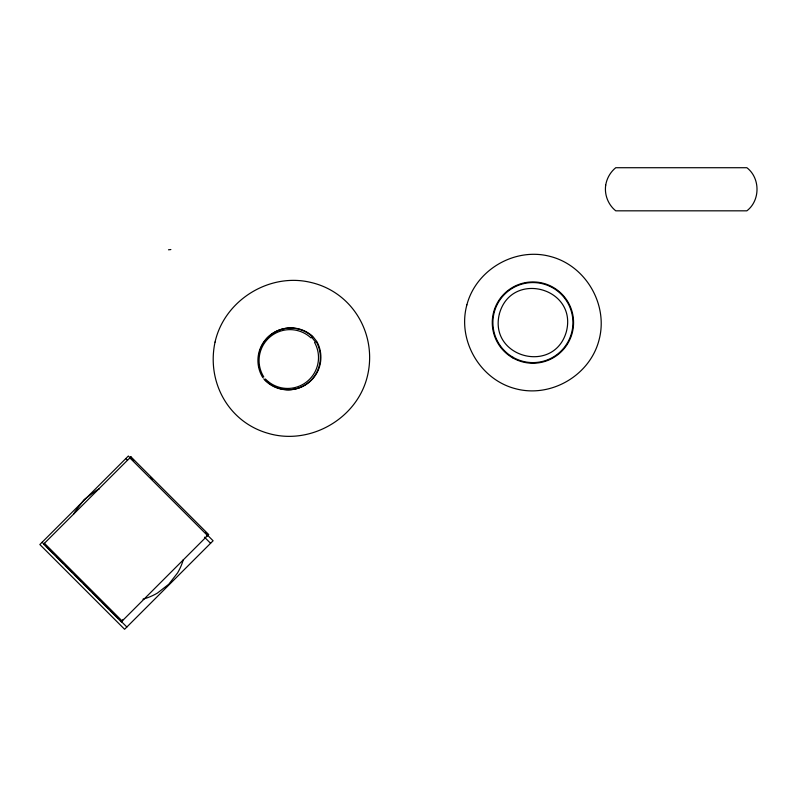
<?xml version="1.0" encoding="UTF-8"?>
<svg xmlns="http://www.w3.org/2000/svg" width="797" height="797" viewBox="0 0 797 797"><rect width="100%" height="100%" fill="white"/><g stroke="black" fill="none" stroke-linecap="round" stroke-linejoin="round"><path stroke-width="1.2" d="M130.927 456.801L43.586 544.142L121.293 621.869L208.645 534.518L130.917 456.811A33.703 6.685 -59.9 0 0 129.881 458.634M168.496 249.79L170.867 249.551M130.529 457.199L134.016 460.696M150.613 477.283L152.357 479.037M205.616 532.296L208.236 534.917M130.1 457.777L128.347 456.033L39.85 544.53L124.601 629.281L213.098 540.774L207.858 535.534M129.851 457.877L207.569 535.594M125.836 458.544L127.58 460.297M204.47 537.178L210.587 543.295M44.443 543.285L122.15 621.002M42.111 542.269L43.865 544.012M47.352 547.509L53.379 553.566M56.966 557.123L62.983 563.17M65.703 565.86L71.71 571.897M75.316 575.464L81.324 581.501M84.054 584.201L90.051 590.238M92.791 592.938L99.655 599.842M102.395 602.552L108.392 608.569M111.132 611.289L117.996 618.183M120.745 620.903L126.862 627.02M311.727 337.251L315.473 342.033M263.787 378.804L264.654 379.97A32.428 32.418 76.2 0 0 316.279 341.664M314.586 342.491A30.894 30.884 76.2 0 1 265.391 378.993M272.863 385.698A32.428 32.418 76.2 0 0 316.817 341.534L312.952 336.593A32.428 32.418 76.2 0 0 262.223 345.141M271.827 385.1A32.428 32.418 76.2 0 1 265.192 379.84M263.797 376.951A30.894 30.884 76.2 0 1 311.009 337.928M262.861 377.678A32.428 32.418 76.2 0 1 312.404 336.723M259.254 367.517A32.428 32.418 76.2 0 1 258.806 365.116M258.816 355.442A32.428 32.418 76.2 0 1 259.274 353.071M259.563 351.905A32.428 32.418 76.2 0 1 261.685 346.217M123.136 619.438A30.137 3.238 -52.8 0 1 121.483 621.67M208.635 534.518A32.348 3.696 -38.3 0 1 206.254 536.371M142.962 599.185A59.934 59.934 0 0 0 157.378 593.098L168.755 584.251L177.601 572.874A59.934 59.934 0 0 0 183.35 559.604M73.822 513.866A59.934 59.934 0 0 1 74.968 511.754L84.143 499.639L96.258 490.474A59.934 59.934 0 0 1 99.446 488.78M605.71 185.173C604.265 194.727 608.201 204.789 615.752 210.826L746.869 210.826C760.388 200.505 760.388 178.04 746.869 167.719L615.752 167.719C610.402 172.062 606.776 178.369 605.71 185.173M215.041 342.092C206.463 382.022 228.53 422.28 268.38 433.409C309.266 445.364 355.313 419.75 366.74 378.714C378.436 336.414 353.689 292.051 310.402 282.327C268.948 272.524 224.306 300.519 215.041 342.092M466.873 304.892C457.179 340.18 479.814 379.382 515.221 388.637C550.508 398.331 589.71 375.696 598.965 340.289C608.659 304.992 586.024 265.79 550.617 256.544C515.33 246.851 476.118 269.486 466.873 304.892M499.44 313.62C488.232 357.484 554.164 375.148 566.398 331.562C577.596 287.697 511.674 270.024 499.44 313.62M512.591 357.793A40.647 40.647 0 0 0 573.571 322.586A40.647 40.647 0 0 0 512.591 287.388A40.647 40.647 0 0 0 512.591 357.793M512.909 357.245A40.019 40.019 0 0 0 572.943 322.586A40.019 40.019 0 0 0 512.909 287.926A40.019 40.019 0 0 0 512.909 357.245"/></g></svg>
